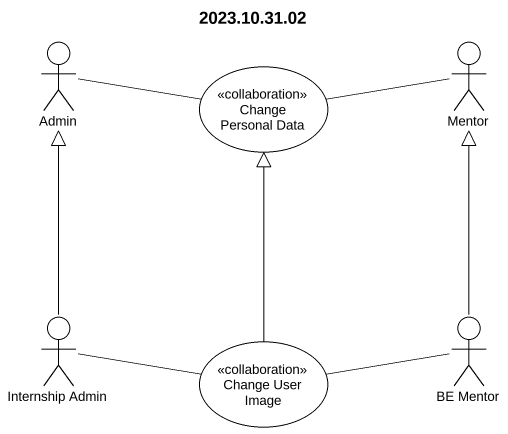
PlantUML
@startuml
title 2023.10.31.02
actor Admin
actor Mentor
usecase "Change Personal Data" as Change_Personal_Data <<collaboration>>
actor "Internship Admin" as Internship_Admin
actor "BE Mentor" as BE_Mentor
usecase "Change User Image" as Change_User_Image <<collaboration>>
Admin -right- Change_Personal_Data
Mentor -left- Change_Personal_Data
Internship_Admin -up-|> Admin
Internship_Admin -right- Change_User_Image
BE_Mentor -up-|> Mentor
BE_Mentor -left- Change_User_Image
Change_User_Image -up-|> Change_Personal_Data
@enduml
